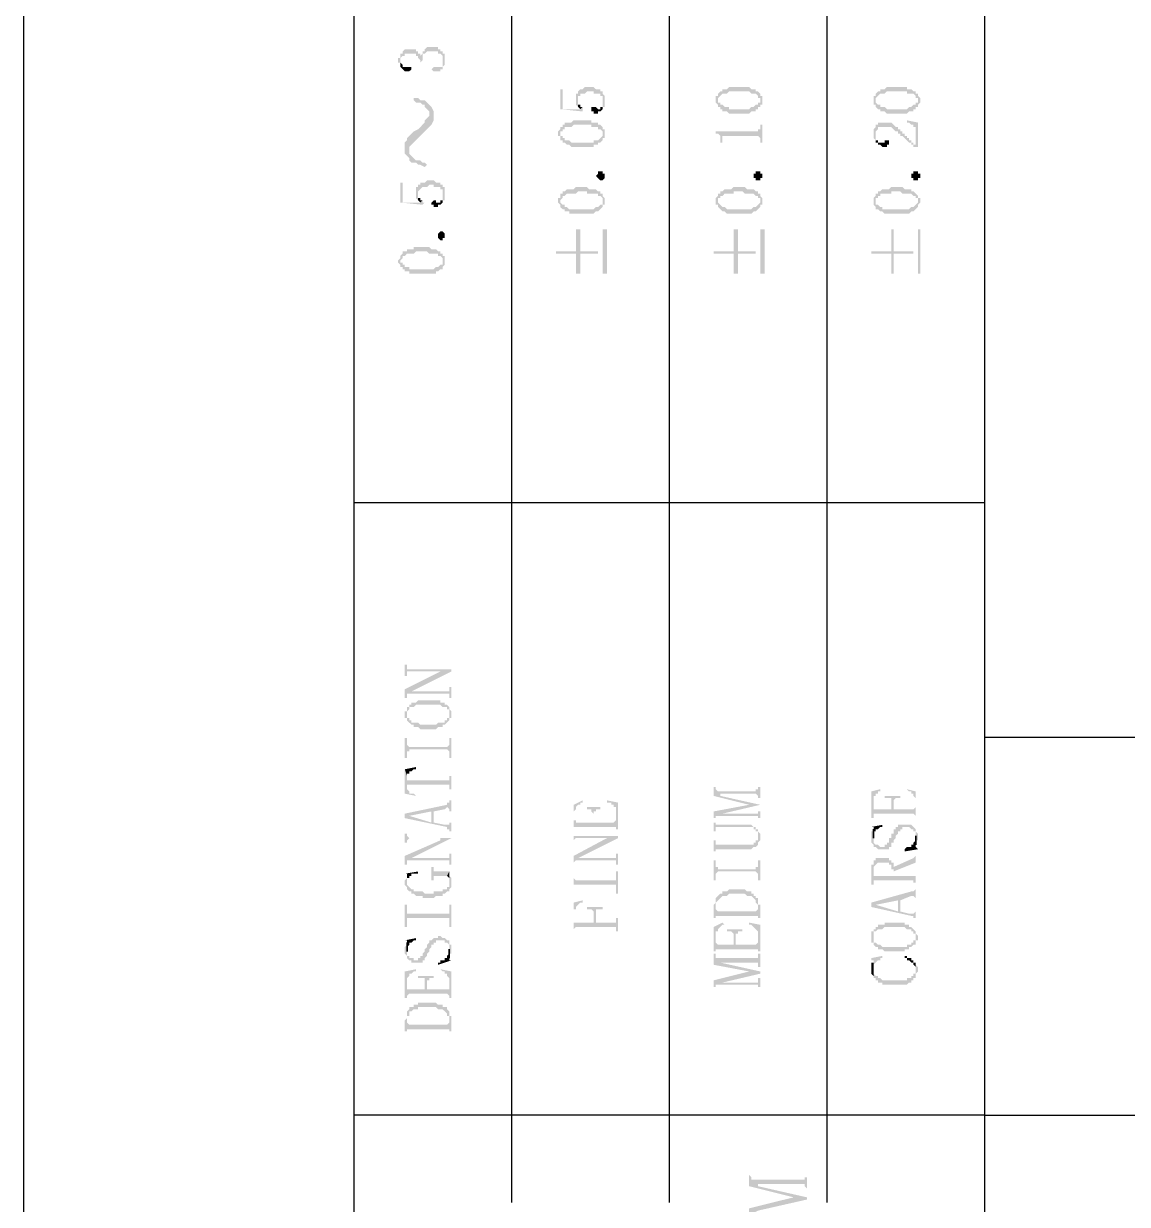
# Model space of a CAD drawing. Header units: inches. Extents: x 3613 to 8393, y -2205 to -794.
# Drawn here: x 4076.93 to 4099.35, y -1839.51 to -1815.53 of the extents above; entities that cross this region are included whole.
import ezdxf

# ---------------------------------------------------------------- set-up
doc = ezdxf.new("R2010")
doc.units = ezdxf.units.IN
doc.header["$MEASUREMENT"] = 0

msp = doc.modelspace()

# ---------------------------------------------------------------- hatches: boundary and pattern name
at = {"transparency": 33554559}
for points in [[(4084.536, -1816.276), (4084.536, -1816.321), (4084.581, -1816.321), (4084.581, -1816.366), (4084.581, -1816.276), (4084.581, -1816.23), (4084.626, -1816.185), (4084.671, -1816.185), (4084.671, -1816.14), (4084.897, -1816.14), (4084.897, -1816.185), (4084.942, -1816.185), (4084.942, -1816.23), (4084.942, -1816.23), (4084.987, -1816.276), (4084.987, -1816.321), (4084.987, -1816.321), (4085.032, -1816.276), (4085.032, -1816.23), (4085.032, -1816.185), (4085.032, -1816.14), (4085.077, -1816.14), (4085.123, -1816.095), (4085.348, -1816.095), (4085.348, -1816.14), (4085.393, -1816.14), (4085.438, -1816.185), (4085.438, -1816.276), (4085.438, -1816.095), (4085.393, -1816.095), (4085.393, -1816.05), (4085.348, -1816.05), (4085.348, -1816.005), (4085.123, -1816.005), (4085.077, -1816.05), (4085.077, -1816.095), (4085.032, -1816.095), (4085.032, -1816.14), (4085.032, -1816.14), (4084.987, -1816.185), (4084.987, -1816.14), (4084.942, -1816.14), (4084.942, -1816.095), (4084.897, -1816.095), (4084.897, -1816.05), (4084.671, -1816.05), (4084.626, -1816.095), (4084.626, -1816.14), (4084.581, -1816.14), (4084.581, -1816.185), (4084.581, -1816.23), (4084.536, -1816.23)], [(4085.213, -1816.456), (4085.213, -1816.456), (4085.258, -1816.501), (4085.393, -1816.501), (4085.393, -1816.456), (4085.438, -1816.456), (4085.438, -1816.411), (4085.484, -1816.366), (4085.484, -1816.321), (4085.484, -1816.276), (4085.484, -1816.185), (4085.484, -1816.14), (4085.438, -1816.14), (4085.438, -1816.321), (4085.438, -1816.366), (4085.438, -1816.411), (4085.258, -1816.411)], [(4084.581, -1816.366), (4084.581, -1816.411), (4084.581, -1816.411), (4084.626, -1816.456), (4084.626, -1816.456), (4084.671, -1816.501), (4084.761, -1816.501), (4084.807, -1816.456), (4084.807, -1816.411), (4084.626, -1816.411), (4084.626, -1816.366), (4084.626, -1816.366), (4084.581, -1816.321), (4084.581, -1816.276)], [(4087.83, -1816.862), (4087.83, -1817.268), (4088.282, -1817.314), (4088.282, -1817.268), (4088.282, -1817.223), (4088.237, -1817.268), (4087.876, -1817.268), (4087.876, -1816.862)], [(4088.146, -1817.043), (4088.146, -1817.133), (4088.146, -1817.178), (4088.146, -1817.178), (4088.191, -1817.223), (4088.191, -1817.088), (4088.191, -1816.998), (4088.237, -1816.998), (4088.237, -1816.953), (4088.327, -1816.953), (4088.372, -1816.907), (4088.507, -1816.907), (4088.507, -1816.953), (4088.643, -1816.953), (4088.643, -1816.998), (4088.688, -1816.998), (4088.688, -1817.043), (4088.688, -1817.088), (4088.688, -1817.223), (4088.733, -1817.223), (4088.733, -1817.178), (4088.733, -1817.088), (4088.733, -1817.043), (4088.733, -1816.998), (4088.688, -1816.953), (4088.688, -1816.907), (4088.643, -1816.907), (4088.643, -1816.862), (4088.553, -1816.862), (4088.507, -1816.817), (4088.327, -1816.817), (4088.282, -1816.862), (4088.237, -1816.862), (4088.191, -1816.907), (4088.191, -1816.953), (4088.146, -1816.953), (4088.146, -1816.998)], [(4090.99, -1817.088), (4090.99, -1817.133), (4090.99, -1817.133), (4091.035, -1817.178), (4091.035, -1817.223), (4091.035, -1817.088), (4091.035, -1817.043), (4091.035, -1817.043), (4091.08, -1816.998), (4091.08, -1816.998), (4091.125, -1816.953), (4091.215, -1816.953), (4091.26, -1816.907), (4091.667, -1816.907), (4091.712, -1816.953), (4091.802, -1816.953), (4091.847, -1816.998), (4091.847, -1817.043), (4091.892, -1817.043), (4091.892, -1817.088), (4091.892, -1816.953), (4091.892, -1816.953), (4091.847, -1816.907), (4091.802, -1816.907), (4091.802, -1816.862), (4091.712, -1816.862), (4091.667, -1816.817), (4091.26, -1816.817), (4091.215, -1816.862), (4091.125, -1816.862), (4091.125, -1816.907), (4091.08, -1816.907), (4091.035, -1816.953), (4091.035, -1816.998), (4090.99, -1816.998), (4090.99, -1817.043), (4090.99, -1817.043)], [(4091.035, -1817.223), (4091.08, -1817.223), (4091.08, -1817.268), (4091.125, -1817.268), (4091.125, -1817.314), (4091.215, -1817.314), (4091.26, -1817.359), (4091.667, -1817.359), (4091.712, -1817.314), (4091.802, -1817.314), (4091.802, -1817.268), (4091.847, -1817.268), (4091.847, -1817.223), (4091.892, -1817.223), (4091.892, -1817.178), (4091.937, -1817.178), (4091.937, -1817.133), (4091.937, -1817.088), (4091.937, -1817.043), (4091.937, -1816.998), (4091.892, -1816.998), (4091.892, -1816.953), (4091.892, -1817.088), (4091.892, -1817.133), (4091.847, -1817.133), (4091.847, -1817.178), (4091.802, -1817.178), (4091.757, -1817.223), (4091.712, -1817.223), (4091.667, -1817.268), (4091.26, -1817.268), (4091.26, -1817.223), (4091.17, -1817.223), (4091.125, -1817.178), (4091.08, -1817.178), (4091.08, -1817.133), (4091.035, -1817.133), (4091.035, -1817.088), (4091.035, -1817.088)], [(4094.194, -1817.088), (4094.194, -1817.133), (4094.194, -1817.178), (4094.239, -1817.178), (4094.239, -1817.223), (4094.239, -1817.088), (4094.239, -1817.043), (4094.239, -1817.043), (4094.284, -1816.998), (4094.284, -1816.998), (4094.329, -1816.953), (4094.42, -1816.953), (4094.465, -1816.907), (4094.871, -1816.907), (4094.871, -1816.953), (4095.006, -1816.953), (4095.052, -1816.998), (4095.052, -1817.043), (4095.097, -1817.043), (4095.097, -1817.088), (4095.097, -1816.953), (4095.052, -1816.953), (4095.052, -1816.907), (4095.006, -1816.907), (4094.961, -1816.862), (4094.871, -1816.862), (4094.871, -1816.817), (4094.465, -1816.817), (4094.42, -1816.862), (4094.329, -1816.862), (4094.329, -1816.907), (4094.284, -1816.907), (4094.239, -1816.953), (4094.239, -1816.998), (4094.194, -1816.998), (4094.194, -1817.043), (4094.194, -1817.043)], [(4094.239, -1817.223), (4094.239, -1817.223), (4094.284, -1817.268), (4094.329, -1817.268), (4094.329, -1817.314), (4094.42, -1817.314), (4094.465, -1817.359), (4094.871, -1817.359), (4094.916, -1817.314), (4095.006, -1817.314), (4095.006, -1817.268), (4095.052, -1817.268), (4095.052, -1817.223), (4095.097, -1817.223), (4095.097, -1817.178), (4095.097, -1817.178), (4095.142, -1817.133), (4095.142, -1817.088), (4095.142, -1817.043), (4095.142, -1817.043), (4095.097, -1816.998), (4095.097, -1816.953), (4095.097, -1817.088), (4095.097, -1817.133), (4095.052, -1817.133), (4095.052, -1817.178), (4095.006, -1817.178), (4094.961, -1817.223), (4094.916, -1817.223), (4094.871, -1817.268), (4094.465, -1817.268), (4094.42, -1817.223), (4094.329, -1817.223), (4094.329, -1817.178), (4094.284, -1817.178), (4094.239, -1817.133), (4094.239, -1817.088), (4094.239, -1817.088)], [(4084.852, -1817.088), (4084.852, -1817.088), (4084.897, -1817.133), (4084.987, -1817.133), (4085.032, -1817.178), (4085.077, -1817.178), (4085.077, -1817.223), (4085.123, -1817.268), (4085.168, -1817.314), (4085.168, -1817.63), (4085.168, -1817.63), (4085.213, -1817.584), (4085.258, -1817.494), (4085.258, -1817.314), (4085.213, -1817.223), (4085.168, -1817.178), (4085.168, -1817.178), (4085.123, -1817.133), (4085.077, -1817.088), (4084.987, -1817.088), (4084.942, -1817.043), (4084.852, -1817.043)], [(4088.191, -1817.223), (4088.191, -1817.223), (4088.237, -1817.268), (4088.237, -1817.268), (4088.282, -1817.223), (4088.237, -1817.223), (4088.237, -1817.178), (4088.191, -1817.178), (4088.191, -1817.133), (4088.191, -1817.088)], [(4088.462, -1817.268), (4088.462, -1817.314), (4088.507, -1817.314), (4088.507, -1817.359), (4088.598, -1817.359), (4088.598, -1817.314), (4088.643, -1817.314), (4088.688, -1817.268), (4088.688, -1817.088), (4088.688, -1817.178), (4088.688, -1817.223), (4088.643, -1817.223), (4088.643, -1817.268), (4088.598, -1817.268), (4088.553, -1817.223), (4088.462, -1817.223)], [(4084.671, -1818.081), (4084.671, -1818.171), (4084.716, -1818.216), (4084.761, -1818.261), (4084.761, -1818.036), (4084.807, -1817.991), (4084.852, -1817.945), (4084.897, -1817.9), (4084.942, -1817.855), (4084.987, -1817.81), (4085.032, -1817.765), (4085.077, -1817.72), (4085.077, -1817.72), (4085.123, -1817.675), (4085.168, -1817.63), (4085.168, -1817.359), (4085.168, -1817.404), (4085.123, -1817.449), (4085.077, -1817.494), (4085.077, -1817.539), (4085.032, -1817.584), (4084.987, -1817.63), (4084.942, -1817.675), (4084.852, -1817.72), (4084.852, -1817.72), (4084.807, -1817.765), (4084.761, -1817.81), (4084.716, -1817.855), (4084.716, -1817.9), (4084.671, -1817.945), (4084.671, -1817.991)], [(4087.785, -1817.765), (4087.785, -1817.81), (4087.83, -1817.81), (4087.83, -1817.855), (4087.83, -1817.9), (4087.83, -1817.765), (4087.83, -1817.72), (4087.876, -1817.72), (4087.876, -1817.675), (4087.921, -1817.675), (4087.921, -1817.63), (4088.056, -1817.63), (4088.101, -1817.584), (4088.462, -1817.584), (4088.462, -1817.63), (4088.598, -1817.63), (4088.598, -1817.675), (4088.643, -1817.675), (4088.688, -1817.72), (4088.688, -1817.765), (4088.688, -1817.63), (4088.688, -1817.63), (4088.643, -1817.584), (4088.598, -1817.584), (4088.598, -1817.539), (4088.462, -1817.539), (4088.462, -1817.494), (4088.101, -1817.494), (4088.056, -1817.539), (4087.921, -1817.539), (4087.921, -1817.584), (4087.876, -1817.584), (4087.876, -1817.63), (4087.83, -1817.63), (4087.83, -1817.675), (4087.83, -1817.675), (4087.785, -1817.72)], [(4087.83, -1817.9), (4087.876, -1817.9), (4087.876, -1817.945), (4087.921, -1817.945), (4087.966, -1817.991), (4088.011, -1817.991), (4088.056, -1818.036), (4088.507, -1818.036), (4088.507, -1817.991), (4088.598, -1817.991), (4088.598, -1817.945), (4088.643, -1817.945), (4088.688, -1817.9), (4088.688, -1817.855), (4088.733, -1817.855), (4088.733, -1817.81), (4088.733, -1817.765), (4088.733, -1817.72), (4088.733, -1817.675), (4088.688, -1817.675), (4088.688, -1817.63), (4088.688, -1817.765), (4088.688, -1817.81), (4088.688, -1817.81), (4088.643, -1817.855), (4088.643, -1817.855), (4088.598, -1817.9), (4088.507, -1817.9), (4088.507, -1817.945), (4088.056, -1817.945), (4088.011, -1817.9), (4087.921, -1817.9), (4087.921, -1817.855), (4087.876, -1817.855), (4087.876, -1817.81), (4087.83, -1817.81), (4087.83, -1817.765)], [(4090.99, -1817.72), (4090.99, -1817.765), (4091.035, -1817.765), (4091.08, -1817.81), (4091.08, -1817.855), (4091.08, -1817.945), (4091.125, -1817.945), (4091.125, -1817.855), (4091.125, -1817.81), (4091.847, -1817.81), (4091.892, -1817.855), (4091.892, -1817.945), (4091.937, -1817.945), (4091.937, -1817.584), (4091.892, -1817.584), (4091.892, -1817.63), (4091.892, -1817.675), (4091.847, -1817.675), (4091.847, -1817.72), (4091.802, -1817.72)], [(4094.194, -1817.765), (4094.194, -1817.81), (4094.194, -1817.855), (4094.194, -1817.855), (4094.239, -1817.9), (4094.239, -1817.765), (4094.239, -1817.72), (4094.239, -1817.72), (4094.284, -1817.675), (4094.284, -1817.63), (4094.555, -1817.63), (4094.6, -1817.675), (4094.6, -1817.675), (4094.645, -1817.72), (4094.691, -1817.72), (4094.691, -1817.765), (4094.736, -1817.765), (4094.736, -1817.81), (4094.781, -1817.81), (4094.826, -1817.855), (4094.826, -1817.855), (4094.871, -1817.9), (4094.871, -1817.9), (4094.916, -1817.945), (4094.961, -1817.945), (4094.961, -1817.991), (4095.006, -1817.991), (4095.006, -1818.036), (4095.052, -1818.036), (4095.052, -1817.991), (4095.006, -1817.991), (4095.006, -1817.945), (4094.961, -1817.945), (4094.961, -1817.9), (4094.916, -1817.9), (4094.916, -1817.855), (4094.871, -1817.855), (4094.871, -1817.81), (4094.826, -1817.81), (4094.826, -1817.765), (4094.781, -1817.765), (4094.781, -1817.72), (4094.736, -1817.72), (4094.736, -1817.675), (4094.691, -1817.675), (4094.691, -1817.63), (4094.645, -1817.63), (4094.6, -1817.584), (4094.6, -1817.584), (4094.555, -1817.539), (4094.284, -1817.539), (4094.284, -1817.584), (4094.239, -1817.584), (4094.239, -1817.63), (4094.239, -1817.63), (4094.194, -1817.675), (4094.194, -1817.72), (4094.194, -1817.72)], [(4094.871, -1817.494), (4094.871, -1817.539), (4094.916, -1817.539), (4094.961, -1817.584), (4095.006, -1817.584), (4095.006, -1817.63), (4095.052, -1817.63), (4095.052, -1818.036), (4095.097, -1818.036), (4095.097, -1817.539)], [(4094.239, -1817.9), (4094.239, -1817.945), (4094.284, -1817.945), (4094.284, -1817.991), (4094.329, -1817.991), (4094.375, -1818.036), (4094.465, -1818.036), (4094.465, -1817.991), (4094.51, -1817.991), (4094.51, -1817.945), (4094.51, -1817.9), (4094.42, -1817.9), (4094.42, -1817.945), (4094.284, -1817.945), (4094.284, -1817.9), (4094.239, -1817.9), (4094.239, -1817.855), (4094.239, -1817.81), (4094.239, -1817.81)], [(4084.761, -1818.261), (4084.761, -1818.307), (4084.807, -1818.352), (4084.897, -1818.352), (4084.942, -1818.397), (4084.987, -1818.397), (4085.077, -1818.442), (4085.123, -1818.397), (4085.077, -1818.352), (4085.032, -1818.352), (4084.987, -1818.307), (4084.897, -1818.307), (4084.852, -1818.261), (4084.852, -1818.261), (4084.807, -1818.216), (4084.761, -1818.171), (4084.761, -1818.126)], [(4088.733, -1818.622), (4088.733, -1818.668), (4088.733, -1818.668), (4088.688, -1818.713), (4088.643, -1818.713), (4088.598, -1818.668), (4088.598, -1818.668), (4088.553, -1818.622), (4088.553, -1818.622), (4088.598, -1818.577), (4088.598, -1818.532), (4088.688, -1818.532), (4088.688, -1818.577), (4088.733, -1818.577), (4088.733, -1818.622)], [(4091.937, -1818.622), (4091.937, -1818.668), (4091.892, -1818.668), (4091.892, -1818.713), (4091.802, -1818.713), (4091.802, -1818.668), (4091.757, -1818.668), (4091.757, -1818.622), (4091.757, -1818.577), (4091.802, -1818.577), (4091.802, -1818.532), (4091.892, -1818.532), (4091.892, -1818.577), (4091.937, -1818.577), (4091.937, -1818.622)], [(4095.142, -1818.622), (4095.142, -1818.668), (4095.097, -1818.668), (4095.097, -1818.713), (4095.006, -1818.713), (4095.006, -1818.668), (4094.961, -1818.668), (4094.961, -1818.622), (4094.961, -1818.577), (4095.006, -1818.577), (4095.006, -1818.532), (4095.097, -1818.532), (4095.097, -1818.577), (4095.142, -1818.577), (4095.142, -1818.622)], [(4084.581, -1818.758), (4084.581, -1819.164), (4085.032, -1819.209), (4085.077, -1819.164), (4085.032, -1819.164), (4085.032, -1819.119), (4084.987, -1819.164), (4084.626, -1819.164), (4084.626, -1818.758)], [(4084.897, -1818.938), (4084.897, -1819.029), (4084.897, -1819.074), (4084.897, -1819.074), (4084.942, -1819.119), (4084.942, -1818.983), (4084.942, -1818.938), (4084.942, -1818.938), (4084.987, -1818.893), (4084.987, -1818.893), (4085.032, -1818.848), (4085.123, -1818.848), (4085.168, -1818.803), (4085.258, -1818.803), (4085.258, -1818.848), (4085.393, -1818.848), (4085.393, -1818.893), (4085.438, -1818.893), (4085.438, -1818.938), (4085.438, -1818.983), (4085.438, -1819.119), (4085.484, -1819.119), (4085.484, -1819.074), (4085.484, -1818.983), (4085.484, -1818.938), (4085.484, -1818.848), (4085.438, -1818.848), (4085.438, -1818.803), (4085.393, -1818.803), (4085.393, -1818.758), (4085.303, -1818.758), (4085.258, -1818.713), (4085.123, -1818.713), (4085.077, -1818.758), (4084.987, -1818.758), (4084.987, -1818.803), (4084.942, -1818.803), (4084.942, -1818.848), (4084.897, -1818.848), (4084.897, -1818.893)], [(4087.785, -1819.119), (4087.785, -1819.164), (4087.785, -1819.164), (4087.83, -1819.209), (4087.83, -1819.254), (4087.83, -1819.119), (4087.83, -1819.119), (4087.876, -1819.074), (4087.876, -1819.029), (4087.921, -1819.029), (4087.966, -1818.983), (4088.146, -1818.983), (4088.191, -1818.938), (4088.372, -1818.938), (4088.372, -1818.983), (4088.598, -1818.983), (4088.598, -1819.029), (4088.643, -1819.029), (4088.688, -1819.074), (4088.688, -1819.119), (4088.688, -1818.983), (4088.643, -1818.983), (4088.643, -1818.938), (4088.598, -1818.938), (4088.553, -1818.893), (4088.417, -1818.893), (4088.372, -1818.848), (4088.146, -1818.848), (4088.101, -1818.893), (4087.966, -1818.893), (4087.921, -1818.938), (4087.876, -1818.938), (4087.876, -1818.983), (4087.83, -1818.983), (4087.83, -1819.029), (4087.83, -1819.074), (4087.785, -1819.074)], [(4090.99, -1819.119), (4090.99, -1819.164), (4090.99, -1819.209), (4091.035, -1819.209), (4091.035, -1819.254), (4091.035, -1819.119), (4091.035, -1819.074), (4091.08, -1819.074), (4091.08, -1819.029), (4091.125, -1819.029), (4091.17, -1818.983), (4091.351, -1818.983), (4091.351, -1818.938), (4091.531, -1818.938), (4091.576, -1818.983), (4091.757, -1818.983), (4091.802, -1819.029), (4091.847, -1819.029), (4091.847, -1819.074), (4091.892, -1819.074), (4091.892, -1819.119), (4091.892, -1818.983), (4091.847, -1818.983), (4091.847, -1818.938), (4091.802, -1818.938), (4091.757, -1818.893), (4091.622, -1818.893), (4091.576, -1818.848), (4091.351, -1818.848), (4091.306, -1818.893), (4091.17, -1818.893), (4091.125, -1818.938), (4091.08, -1818.938), (4091.08, -1818.983), (4091.035, -1818.983), (4091.035, -1819.029), (4091.035, -1819.029), (4090.99, -1819.074)], [(4094.194, -1819.119), (4094.194, -1819.164), (4094.194, -1819.209), (4094.194, -1819.209), (4094.239, -1819.254), (4094.239, -1819.119), (4094.239, -1819.074), (4094.284, -1819.074), (4094.284, -1819.029), (4094.329, -1819.029), (4094.329, -1818.983), (4094.555, -1818.983), (4094.555, -1818.938), (4094.736, -1818.938), (4094.781, -1818.983), (4094.961, -1818.983), (4095.006, -1819.029), (4095.052, -1819.029), (4095.052, -1819.074), (4095.097, -1819.074), (4095.097, -1819.119), (4095.097, -1819.029), (4095.052, -1818.983), (4095.052, -1818.983), (4095.006, -1818.938), (4094.961, -1818.938), (4094.961, -1818.893), (4094.826, -1818.893), (4094.781, -1818.848), (4094.555, -1818.848), (4094.51, -1818.893), (4094.375, -1818.893), (4094.329, -1818.938), (4094.284, -1818.938), (4094.284, -1818.983), (4094.239, -1818.983), (4094.239, -1819.029), (4094.239, -1819.029), (4094.194, -1819.074)], [(4084.942, -1819.119), (4084.942, -1819.119), (4084.987, -1819.164), (4084.987, -1819.164), (4085.032, -1819.119), (4084.987, -1819.119), (4084.987, -1819.074), (4084.942, -1819.074), (4084.942, -1819.029), (4084.942, -1818.983)], [(4085.213, -1819.164), (4085.213, -1819.209), (4085.258, -1819.209), (4085.258, -1819.254), (4085.348, -1819.254), (4085.348, -1819.209), (4085.393, -1819.209), (4085.438, -1819.164), (4085.438, -1818.983), (4085.438, -1819.074), (4085.438, -1819.119), (4085.393, -1819.119), (4085.393, -1819.164), (4085.303, -1819.164), (4085.303, -1819.119), (4085.258, -1819.119)], [(4087.83, -1819.254), (4087.876, -1819.299), (4087.921, -1819.299), (4087.921, -1819.345), (4088.011, -1819.345), (4088.011, -1819.39), (4088.507, -1819.39), (4088.553, -1819.345), (4088.598, -1819.345), (4088.643, -1819.299), (4088.643, -1819.299), (4088.688, -1819.254), (4088.688, -1819.209), (4088.733, -1819.209), (4088.733, -1819.164), (4088.733, -1819.119), (4088.733, -1819.074), (4088.733, -1819.074), (4088.688, -1819.029), (4088.688, -1819.164), (4088.688, -1819.209), (4088.643, -1819.209), (4088.598, -1819.254), (4088.553, -1819.254), (4088.507, -1819.299), (4088.011, -1819.299), (4087.966, -1819.254), (4087.921, -1819.254), (4087.921, -1819.209), (4087.876, -1819.209), (4087.83, -1819.164), (4087.83, -1819.119)], [(4091.035, -1819.254), (4091.08, -1819.299), (4091.08, -1819.299), (4091.125, -1819.345), (4091.17, -1819.345), (4091.215, -1819.39), (4091.712, -1819.39), (4091.757, -1819.345), (4091.802, -1819.345), (4091.847, -1819.299), (4091.847, -1819.299), (4091.892, -1819.254), (4091.892, -1819.209), (4091.937, -1819.209), (4091.937, -1819.164), (4091.937, -1819.119), (4091.937, -1819.074), (4091.937, -1819.074), (4091.892, -1819.029), (4091.892, -1819.164), (4091.892, -1819.164), (4091.847, -1819.209), (4091.847, -1819.209), (4091.802, -1819.254), (4091.757, -1819.254), (4091.712, -1819.299), (4091.215, -1819.299), (4091.17, -1819.254), (4091.125, -1819.254), (4091.08, -1819.209), (4091.08, -1819.209), (4091.035, -1819.164), (4091.035, -1819.119)], [(4094.239, -1819.254), (4094.239, -1819.299), (4094.284, -1819.299), (4094.329, -1819.345), (4094.375, -1819.345), (4094.42, -1819.39), (4094.916, -1819.39), (4094.961, -1819.345), (4095.006, -1819.345), (4095.052, -1819.299), (4095.052, -1819.299), (4095.097, -1819.254), (4095.097, -1819.209), (4095.097, -1819.209), (4095.142, -1819.164), (4095.142, -1819.119), (4095.142, -1819.074), (4095.097, -1819.074), (4095.097, -1819.029), (4095.097, -1819.164), (4095.097, -1819.164), (4095.052, -1819.209), (4095.052, -1819.209), (4095.006, -1819.254), (4094.961, -1819.254), (4094.916, -1819.299), (4094.375, -1819.299), (4094.375, -1819.254), (4094.329, -1819.254), (4094.284, -1819.209), (4094.239, -1819.209), (4094.239, -1819.164), (4094.239, -1819.119)], [(4085.484, -1819.841), (4085.484, -1819.886), (4085.438, -1819.886), (4085.438, -1819.931), (4085.393, -1819.931), (4085.348, -1819.886), (4085.348, -1819.841), (4085.348, -1819.796), (4085.348, -1819.796), (4085.393, -1819.751), (4085.438, -1819.751), (4085.484, -1819.796), (4085.484, -1819.841)], [(4087.74, -1820.157), (4087.74, -1820.202), (4088.146, -1820.202), (4088.146, -1820.608), (4088.237, -1820.608), (4088.237, -1820.202), (4088.598, -1820.202), (4088.598, -1820.157), (4088.237, -1820.157), (4088.237, -1819.706), (4088.146, -1819.706), (4088.146, -1820.157)], [(4088.778, -1820.608), (4088.778, -1819.706), (4088.688, -1819.706), (4088.688, -1820.608)], [(4090.945, -1820.157), (4090.945, -1820.202), (4091.351, -1820.202), (4091.351, -1820.608), (4091.441, -1820.608), (4091.441, -1820.202), (4091.802, -1820.202), (4091.802, -1820.157), (4091.441, -1820.157), (4091.441, -1819.706), (4091.351, -1819.706), (4091.351, -1820.157)], [(4091.983, -1820.608), (4091.983, -1819.706), (4091.892, -1819.706), (4091.892, -1820.608)], [(4094.149, -1820.157), (4094.149, -1820.202), (4094.555, -1820.202), (4094.555, -1820.608), (4094.6, -1820.608), (4094.6, -1820.202), (4095.006, -1820.202), (4095.006, -1820.157), (4094.6, -1820.157), (4094.6, -1819.706), (4094.555, -1819.706), (4094.555, -1820.157)], [(4095.142, -1820.608), (4095.142, -1819.706), (4095.097, -1819.706), (4095.097, -1820.608)], [(4084.536, -1820.337), (4084.536, -1820.383), (4084.581, -1820.428), (4084.581, -1820.473), (4084.581, -1820.337), (4084.581, -1820.337), (4084.626, -1820.292), (4084.626, -1820.247), (4084.671, -1820.247), (4084.716, -1820.202), (4084.852, -1820.202), (4084.897, -1820.157), (4085.123, -1820.157), (4085.168, -1820.202), (4085.348, -1820.202), (4085.348, -1820.247), (4085.393, -1820.247), (4085.438, -1820.292), (4085.438, -1820.337), (4085.438, -1820.202), (4085.393, -1820.202), (4085.393, -1820.157), (4085.348, -1820.157), (4085.303, -1820.112), (4085.213, -1820.112), (4085.168, -1820.067), (4084.852, -1820.067), (4084.852, -1820.112), (4084.716, -1820.112), (4084.716, -1820.157), (4084.626, -1820.157), (4084.626, -1820.202), (4084.626, -1820.202), (4084.581, -1820.247), (4084.581, -1820.292), (4084.581, -1820.292)], [(4084.581, -1820.473), (4084.626, -1820.473), (4084.626, -1820.518), (4084.671, -1820.518), (4084.671, -1820.563), (4084.761, -1820.563), (4084.761, -1820.608), (4085.303, -1820.608), (4085.303, -1820.563), (4085.348, -1820.563), (4085.393, -1820.518), (4085.438, -1820.518), (4085.438, -1820.473), (4085.438, -1820.473), (4085.484, -1820.428), (4085.484, -1820.383), (4085.484, -1820.337), (4085.484, -1820.292), (4085.484, -1820.247), (4085.438, -1820.247), (4085.438, -1820.383), (4085.438, -1820.428), (4085.393, -1820.428), (4085.348, -1820.473), (4085.303, -1820.473), (4085.258, -1820.518), (4084.761, -1820.518), (4084.761, -1820.473), (4084.671, -1820.473), (4084.671, -1820.428), (4084.626, -1820.428), (4084.626, -1820.383), (4084.581, -1820.383), (4084.581, -1820.337)], [(4084.671, -1828.552), (4084.671, -1828.777), (4084.716, -1828.777), (4084.716, -1828.687), (4085.619, -1828.687), (4085.619, -1828.642), (4084.716, -1828.642), (4084.716, -1828.552)], [(4084.671, -1829.048), (4084.671, -1829.228), (4084.716, -1829.228), (4084.716, -1829.138), (4084.761, -1829.138), (4084.807, -1829.093), (4085.619, -1828.687), (4085.393, -1828.687)], [(4084.761, -1829.138), (4085.574, -1829.138), (4085.574, -1829.228), (4085.619, -1829.228), (4085.619, -1829.003), (4085.574, -1829.003), (4085.574, -1829.048), (4085.574, -1829.093), (4084.807, -1829.093)], [(4084.716, -1829.454), (4084.716, -1829.544), (4084.716, -1829.499), (4084.716, -1829.499), (4084.761, -1829.454), (4084.761, -1829.409), (4084.852, -1829.409), (4084.897, -1829.364), (4085.393, -1829.364), (4085.438, -1829.409), (4085.529, -1829.409), (4085.529, -1829.454), (4085.574, -1829.454), (4085.574, -1829.499), (4085.574, -1829.544), (4085.574, -1829.409), (4085.574, -1829.409), (4085.529, -1829.364), (4085.484, -1829.364), (4085.484, -1829.319), (4085.393, -1829.319), (4085.393, -1829.274), (4084.942, -1829.274), (4084.897, -1829.319), (4084.807, -1829.319), (4084.807, -1829.364), (4084.761, -1829.364), (4084.761, -1829.409), (4084.716, -1829.409)], [(4084.671, -1829.544), (4084.671, -1829.59), (4084.671, -1829.635), (4084.716, -1829.635), (4084.716, -1829.68), (4084.716, -1829.68), (4084.761, -1829.725), (4084.761, -1829.725), (4084.807, -1829.77), (4084.852, -1829.77), (4084.852, -1829.815), (4084.942, -1829.815), (4084.987, -1829.86), (4085.303, -1829.86), (4085.348, -1829.815), (4085.438, -1829.815), (4085.438, -1829.77), (4085.484, -1829.77), (4085.529, -1829.725), (4085.529, -1829.725), (4085.574, -1829.68), (4085.574, -1829.635), (4085.619, -1829.635), (4085.619, -1829.59), (4085.619, -1829.544), (4085.619, -1829.499), (4085.619, -1829.499), (4085.574, -1829.454), (4085.574, -1829.544), (4085.574, -1829.59), (4085.574, -1829.635), (4085.529, -1829.635), (4085.529, -1829.68), (4085.484, -1829.68), (4085.484, -1829.725), (4085.348, -1829.725), (4085.303, -1829.77), (4084.987, -1829.77), (4084.942, -1829.725), (4084.807, -1829.725), (4084.807, -1829.68), (4084.761, -1829.68), (4084.761, -1829.635), (4084.716, -1829.635), (4084.716, -1829.59), (4084.716, -1829.454), (4084.716, -1829.499), (4084.671, -1829.499)], [(4084.671, -1830.041), (4084.671, -1830.447), (4084.716, -1830.447), (4084.716, -1830.312), (4084.761, -1830.312), (4084.761, -1830.267), (4085.529, -1830.267), (4085.574, -1830.312), (4085.574, -1830.447), (4085.619, -1830.447), (4085.619, -1830.041), (4085.574, -1830.041), (4085.574, -1830.176), (4085.574, -1830.176), (4085.529, -1830.221), (4084.761, -1830.221), (4084.716, -1830.176), (4084.716, -1830.041)], [(4084.671, -1830.673), (4084.716, -1830.808), (4084.716, -1830.763), (4084.761, -1830.763), (4084.761, -1830.718), (4084.807, -1830.718), (4084.852, -1830.673), (4084.897, -1830.673), (4084.897, -1830.628)], [(4084.671, -1830.673), (4084.671, -1831.169), (4084.897, -1831.214), (4084.897, -1831.214), (4084.852, -1831.169), (4084.761, -1831.169), (4084.761, -1831.124), (4084.761, -1831.124), (4084.716, -1831.079), (4084.716, -1830.808)], [(4084.716, -1830.808), (4084.716, -1831.034), (4084.716, -1830.989), (4085.574, -1830.989), (4085.574, -1831.079), (4085.619, -1831.079), (4085.619, -1830.808), (4085.574, -1830.808), (4085.574, -1830.853), (4085.574, -1830.898), (4084.716, -1830.898), (4084.716, -1830.853)], [(4090.945, -1831.034), (4090.945, -1831.214), (4091.667, -1831.395), (4091.892, -1831.395), (4091.08, -1831.214), (4091.08, -1831.169), (4091.035, -1831.124), (4091.035, -1831.124), (4090.99, -1831.079), (4090.99, -1831.034), (4090.99, -1831.034)], [(4091.035, -1831.124), (4091.08, -1831.169), (4091.802, -1831.169), (4091.847, -1831.214), (4091.847, -1831.259), (4091.892, -1831.259), (4091.892, -1831.034), (4091.847, -1831.034), (4091.847, -1831.079), (4091.802, -1831.079), (4091.802, -1831.124)], [(4094.149, -1831.124), (4094.149, -1831.666), (4094.194, -1831.666), (4094.194, -1831.305), (4094.194, -1831.259), (4094.194, -1831.214), (4094.239, -1831.214), (4094.239, -1831.169), (4094.284, -1831.169), (4094.284, -1831.124), (4094.329, -1831.124), (4094.329, -1831.079)], [(4094.871, -1831.079), (4094.871, -1831.079), (4094.916, -1831.124), (4094.961, -1831.124), (4094.961, -1831.169), (4095.006, -1831.169), (4095.006, -1831.214), (4095.006, -1831.214), (4095.052, -1831.259), (4095.052, -1831.305), (4095.052, -1831.666), (4095.052, -1831.124)], [(4084.671, -1831.575), (4084.671, -1831.666), (4084.761, -1831.62), (4085.213, -1831.53), (4085.213, -1831.756), (4085.258, -1831.53), (4085.484, -1831.485), (4085.484, -1831.485), (4085.529, -1831.44), (4085.574, -1831.485), (4085.574, -1831.53), (4085.619, -1831.53), (4085.619, -1831.305), (4085.574, -1831.305), (4085.574, -1831.35), (4085.529, -1831.35), (4085.529, -1831.395)], [(4088.101, -1831.395), (4088.101, -1831.891), (4088.101, -1831.53), (4088.101, -1831.53), (4088.146, -1831.485), (4088.146, -1831.44), (4088.146, -1831.44), (4088.191, -1831.395), (4088.237, -1831.395), (4088.237, -1831.35), (4088.282, -1831.35), (4088.282, -1831.305)], [(4088.778, -1831.35), (4088.868, -1831.35), (4088.868, -1831.395), (4088.914, -1831.395), (4088.914, -1831.44), (4088.959, -1831.44), (4088.959, -1831.485), (4088.959, -1831.891), (4089.004, -1831.891), (4089.004, -1831.35), (4088.778, -1831.305)], [(4094.194, -1831.62), (4094.194, -1831.575), (4095.006, -1831.575), (4095.052, -1831.62), (4095.052, -1831.44), (4095.052, -1831.44), (4095.006, -1831.485), (4094.6, -1831.485), (4094.6, -1831.35), (4094.555, -1831.485), (4094.194, -1831.485), (4094.194, -1831.305)], [(4094.42, -1831.214), (4094.42, -1831.259), (4094.555, -1831.259), (4094.555, -1831.305), (4094.555, -1831.485), (4094.6, -1831.35), (4094.6, -1831.305), (4094.6, -1831.305), (4094.645, -1831.259), (4094.736, -1831.259), (4094.736, -1831.214)], [(4084.671, -1831.666), (4085.529, -1831.846), (4085.529, -1831.891), (4085.574, -1831.891), (4085.574, -1831.936), (4085.619, -1831.936), (4085.619, -1831.756), (4085.574, -1831.756), (4085.574, -1831.801), (4085.484, -1831.801), (4085.258, -1831.756), (4085.258, -1831.53), (4085.213, -1831.756), (4084.761, -1831.62), (4084.761, -1831.62)], [(4088.101, -1831.891), (4088.101, -1831.846), (4088.959, -1831.846), (4088.959, -1831.711), (4088.959, -1831.711), (4088.914, -1831.756), (4088.507, -1831.756), (4088.507, -1831.575), (4088.507, -1831.756), (4088.146, -1831.756), (4088.146, -1831.711), (4088.101, -1831.711), (4088.101, -1831.53)], [(4088.372, -1831.44), (4088.372, -1831.485), (4088.462, -1831.485), (4088.462, -1831.53), (4088.462, -1831.53), (4088.507, -1831.575), (4088.507, -1831.756), (4088.507, -1831.575), (4088.507, -1831.53), (4088.553, -1831.53), (4088.553, -1831.485), (4088.643, -1831.485), (4088.643, -1831.44)], [(4090.945, -1831.53), (4090.945, -1831.666), (4090.99, -1831.666), (4090.99, -1831.62), (4091.035, -1831.62), (4091.125, -1831.575), (4091.892, -1831.395), (4091.667, -1831.395)], [(4091.035, -1831.62), (4091.847, -1831.62), (4091.847, -1831.666), (4091.892, -1831.666), (4091.892, -1831.53), (4091.847, -1831.53), (4091.847, -1831.575), (4091.125, -1831.575)], [(4090.945, -1831.756), (4090.945, -1831.936), (4090.99, -1831.936), (4090.99, -1831.891), (4090.99, -1831.846), (4091.757, -1831.846), (4091.757, -1831.891), (4091.802, -1831.891), (4091.802, -1831.936), (4091.847, -1831.936), (4091.847, -1832.027), (4091.847, -1831.891), (4091.802, -1831.891), (4091.802, -1831.846), (4091.757, -1831.846), (4091.712, -1831.801), (4090.99, -1831.801), (4090.99, -1831.756), (4090.99, -1831.756)], [(4094.149, -1832.072), (4094.149, -1832.162), (4094.149, -1832.162), (4094.194, -1832.207), (4094.194, -1832.252), (4094.239, -1832.252), (4094.284, -1832.297), (4094.51, -1832.297), (4094.51, -1832.252), (4094.555, -1832.252), (4094.555, -1832.207), (4094.555, -1832.162), (4094.6, -1832.162), (4094.6, -1832.117), (4094.6, -1832.117), (4094.645, -1832.072), (4094.645, -1832.027), (4094.645, -1832.027), (4094.691, -1831.982), (4094.691, -1831.936), (4094.736, -1831.936), (4094.736, -1831.891), (4094.781, -1831.891), (4094.781, -1831.846), (4094.916, -1831.846), (4094.961, -1831.891), (4095.006, -1831.891), (4095.006, -1831.936), (4095.052, -1831.936), (4095.052, -1832.027), (4095.052, -1832.162), (4095.052, -1832.117), (4095.097, -1832.117), (4095.097, -1832.027), (4095.097, -1831.982), (4095.052, -1831.936), (4095.052, -1831.891), (4095.052, -1831.891), (4095.006, -1831.846), (4095.006, -1831.846), (4094.961, -1831.801), (4094.691, -1831.801), (4094.691, -1831.846), (4094.645, -1831.846), (4094.645, -1831.891), (4094.6, -1831.891), (4094.6, -1831.982), (4094.555, -1831.982), (4094.555, -1832.072), (4094.51, -1832.072), (4094.51, -1832.162), (4094.465, -1832.162), (4094.465, -1832.207), (4094.42, -1832.207), (4094.42, -1832.252), (4094.329, -1832.252), (4094.284, -1832.207), (4094.239, -1832.207), (4094.194, -1832.162), (4094.194, -1832.117), (4094.194, -1831.936), (4094.149, -1831.936), (4094.149, -1831.982), (4094.149, -1832.027)], [(4094.149, -1831.846), (4094.194, -1831.846), (4094.194, -1832.027), (4094.194, -1831.936), (4094.239, -1831.936), (4094.239, -1831.891), (4094.284, -1831.891), (4094.329, -1831.846), (4094.375, -1831.846), (4094.375, -1831.801)], [(4084.671, -1831.982), (4084.671, -1832.162), (4084.716, -1832.162), (4084.716, -1832.117), (4084.716, -1832.117), (4084.761, -1832.072), (4085.393, -1832.072), (4085.393, -1832.117), (4085.619, -1832.072), (4084.761, -1832.072), (4084.716, -1832.027), (4084.716, -1831.982)], [(4084.671, -1832.433), (4084.671, -1832.613), (4084.716, -1832.613), (4084.716, -1832.568), (4084.716, -1832.523), (4084.761, -1832.523), (4084.807, -1832.478), (4085.619, -1832.072), (4085.393, -1832.117)], [(4088.101, -1831.936), (4088.101, -1832.162), (4088.101, -1832.117), (4088.101, -1832.117), (4088.146, -1832.072), (4089.004, -1832.072), (4089.004, -1832.027), (4088.101, -1832.027)], [(4088.101, -1832.433), (4088.101, -1832.613), (4088.101, -1832.568), (4088.101, -1832.568), (4088.146, -1832.523), (4088.146, -1832.523), (4088.191, -1832.478), (4089.004, -1832.072), (4088.778, -1832.072)], [(4090.945, -1832.117), (4090.945, -1832.343), (4090.99, -1832.343), (4090.99, -1832.297), (4091.712, -1832.297), (4091.757, -1832.252), (4091.802, -1832.252), (4091.847, -1832.207), (4091.847, -1832.162), (4091.847, -1832.162), (4091.892, -1832.117), (4091.892, -1832.027), (4091.892, -1831.982), (4091.892, -1831.982), (4091.847, -1831.936), (4091.847, -1832.072), (4091.847, -1832.117), (4091.802, -1832.117), (4091.802, -1832.162), (4091.757, -1832.162), (4091.757, -1832.207), (4090.99, -1832.207), (4090.99, -1832.162), (4090.99, -1832.117)], [(4094.826, -1832.297), (4094.826, -1832.343), (4095.097, -1832.297), (4095.052, -1832.252), (4095.052, -1832.072), (4095.052, -1832.117), (4095.006, -1832.162), (4095.006, -1832.207), (4094.961, -1832.207), (4094.961, -1832.252), (4094.871, -1832.252)], [(4084.761, -1832.523), (4085.574, -1832.523), (4085.574, -1832.568), (4085.574, -1832.613), (4085.619, -1832.613), (4085.619, -1832.388), (4085.574, -1832.388), (4085.574, -1832.478), (4084.807, -1832.478)], [(4088.146, -1832.523), (4088.959, -1832.523), (4088.959, -1832.613), (4089.004, -1832.613), (4089.004, -1832.388), (4088.959, -1832.388), (4088.959, -1832.433), (4088.959, -1832.478), (4088.191, -1832.478)], [(4090.945, -1832.523), (4090.945, -1832.929), (4090.99, -1832.929), (4090.99, -1832.794), (4090.99, -1832.794), (4091.035, -1832.749), (4091.802, -1832.749), (4091.847, -1832.794), (4091.847, -1832.929), (4091.892, -1832.929), (4091.892, -1832.523), (4091.847, -1832.523), (4091.847, -1832.659), (4091.802, -1832.659), (4091.802, -1832.704), (4091.035, -1832.704), (4091.035, -1832.659), (4090.99, -1832.659), (4090.99, -1832.523)], [(4094.149, -1832.704), (4094.149, -1833.02), (4094.194, -1833.02), (4094.194, -1832.704), (4094.194, -1832.659), (4094.194, -1832.659), (4094.239, -1832.613), (4094.239, -1832.613), (4094.284, -1832.568), (4094.51, -1832.568), (4094.51, -1832.613), (4094.555, -1832.613), (4094.555, -1832.659), (4094.555, -1832.704), (4094.6, -1832.704), (4094.6, -1832.839), (4094.6, -1832.568), (4094.555, -1832.568), (4094.555, -1832.523), (4094.51, -1832.523), (4094.51, -1832.478), (4094.239, -1832.478), (4094.239, -1832.523), (4094.194, -1832.523), (4094.194, -1832.568), (4094.194, -1832.613), (4094.149, -1832.613)], [(4094.194, -1832.974), (4094.194, -1832.929), (4095.006, -1832.929), (4095.006, -1832.974), (4095.052, -1832.974), (4095.052, -1833.02), (4095.052, -1832.794), (4095.052, -1832.839), (4094.6, -1832.839), (4094.6, -1832.659), (4094.6, -1832.568), (4094.6, -1832.839), (4094.194, -1832.839), (4094.194, -1832.749)], [(4094.6, -1832.659), (4094.6, -1832.749), (4095.052, -1832.568), (4095.052, -1832.388), (4095.052, -1832.433), (4095.052, -1832.433), (4095.006, -1832.478), (4095.006, -1832.478)], [(4084.671, -1832.794), (4084.716, -1832.794), (4084.716, -1832.974), (4084.716, -1832.929), (4084.716, -1832.884), (4084.761, -1832.884), (4084.761, -1832.839), (4084.807, -1832.839), (4084.807, -1832.794), (4084.942, -1832.794), (4084.942, -1832.749)], [(4085.213, -1832.659), (4085.213, -1832.929), (4085.258, -1832.929), (4085.258, -1832.884), (4085.258, -1832.839), (4085.529, -1832.839), (4085.574, -1832.749), (4085.258, -1832.749), (4085.258, -1832.704), (4085.258, -1832.659)], [(4085.529, -1832.839), (4085.574, -1832.884), (4085.574, -1832.929), (4085.574, -1832.974), (4085.574, -1832.839), (4085.574, -1832.749)], [(4088.101, -1832.749), (4088.101, -1833.2), (4088.101, -1833.02), (4088.959, -1833.02), (4088.959, -1833.2), (4089.004, -1833.2), (4089.004, -1832.749), (4088.959, -1832.749), (4088.959, -1832.884), (4088.959, -1832.929), (4088.146, -1832.929), (4088.101, -1832.884)], [(4084.671, -1832.974), (4084.671, -1833.02), (4084.671, -1833.02), (4084.716, -1833.065), (4084.716, -1833.11), (4084.716, -1833.11), (4084.761, -1833.155), (4084.807, -1833.155), (4084.807, -1833.2), (4084.852, -1833.2), (4084.897, -1833.245), (4085.032, -1833.245), (4085.032, -1833.29), (4085.258, -1833.29), (4085.303, -1833.245), (4085.438, -1833.245), (4085.438, -1833.2), (4085.484, -1833.2), (4085.529, -1833.155), (4085.574, -1833.155), (4085.574, -1833.11), (4085.574, -1833.11), (4085.619, -1833.065), (4085.619, -1833.02), (4085.619, -1832.929), (4085.619, -1832.884), (4085.619, -1832.884), (4085.574, -1832.839), (4085.574, -1832.974), (4085.574, -1833.02), (4085.574, -1833.065), (4085.529, -1833.065), (4085.529, -1833.11), (4085.438, -1833.11), (4085.438, -1833.155), (4085.258, -1833.155), (4085.258, -1833.2), (4085.077, -1833.2), (4085.032, -1833.155), (4084.852, -1833.155), (4084.852, -1833.11), (4084.807, -1833.11), (4084.761, -1833.065), (4084.761, -1833.065), (4084.716, -1833.02), (4084.716, -1832.974), (4084.716, -1832.839), (4084.716, -1832.884), (4084.671, -1832.929), (4084.671, -1832.929)], [(4090.945, -1833.471), (4090.945, -1833.697), (4090.99, -1833.697), (4090.99, -1833.471), (4090.99, -1833.426), (4090.99, -1833.381), (4091.035, -1833.336), (4091.035, -1833.336), (4091.08, -1833.29), (4091.08, -1833.29), (4091.125, -1833.245), (4091.215, -1833.245), (4091.26, -1833.2), (4091.576, -1833.2), (4091.622, -1833.245), (4091.712, -1833.245), (4091.757, -1833.29), (4091.757, -1833.29), (4091.802, -1833.336), (4091.802, -1833.381), (4091.802, -1833.381), (4091.847, -1833.426), (4091.847, -1833.471), (4091.847, -1833.697), (4091.892, -1833.697), (4091.892, -1833.471), (4091.892, -1833.426), (4091.847, -1833.426), (4091.847, -1833.336), (4091.847, -1833.29), (4091.802, -1833.29), (4091.802, -1833.245), (4091.757, -1833.245), (4091.757, -1833.2), (4091.712, -1833.2), (4091.712, -1833.155), (4091.622, -1833.155), (4091.576, -1833.11), (4091.26, -1833.11), (4091.215, -1833.155), (4091.125, -1833.155), (4091.125, -1833.2), (4091.08, -1833.2), (4091.035, -1833.245), (4091.035, -1833.245), (4090.99, -1833.29), (4090.99, -1833.381), (4090.99, -1833.381), (4090.945, -1833.426), (4090.945, -1833.426)], [(4094.149, -1833.381), (4094.149, -1833.471), (4094.239, -1833.426), (4094.691, -1833.336), (4094.691, -1833.561), (4094.736, -1833.336), (4094.961, -1833.245), (4095.006, -1833.245), (4095.052, -1833.29), (4095.052, -1833.336), (4095.052, -1833.11), (4095.052, -1833.11), (4095.006, -1833.155), (4094.961, -1833.155)], [(4084.671, -1833.426), (4084.671, -1833.877), (4084.716, -1833.877), (4084.716, -1833.742), (4084.716, -1833.697), (4085.574, -1833.697), (4085.574, -1833.877), (4085.619, -1833.877), (4085.619, -1833.426), (4085.574, -1833.426), (4085.574, -1833.561), (4085.574, -1833.606), (4084.716, -1833.606), (4084.716, -1833.426)], [(4088.101, -1833.381), (4088.101, -1833.967), (4088.101, -1833.606), (4088.101, -1833.516), (4088.146, -1833.516), (4088.146, -1833.471), (4088.146, -1833.471), (4088.191, -1833.426), (4088.191, -1833.426), (4088.237, -1833.381), (4088.282, -1833.381), (4088.282, -1833.336)], [(4088.372, -1833.471), (4088.372, -1833.516), (4088.462, -1833.516), (4088.507, -1833.561), (4088.507, -1833.787), (4088.553, -1833.606), (4088.553, -1833.561), (4088.553, -1833.516), (4088.688, -1833.516), (4088.688, -1833.471)], [(4090.99, -1833.697), (4090.99, -1833.651), (4091.847, -1833.651), (4091.847, -1833.697), (4091.847, -1833.471), (4091.847, -1833.516), (4091.847, -1833.516), (4091.802, -1833.561), (4091.035, -1833.561), (4090.99, -1833.516), (4090.99, -1833.471)], [(4094.149, -1833.471), (4094.961, -1833.651), (4095.006, -1833.651), (4095.006, -1833.697), (4095.052, -1833.697), (4095.052, -1833.742), (4095.052, -1833.561), (4095.052, -1833.561), (4095.006, -1833.606), (4094.916, -1833.606), (4094.736, -1833.561), (4094.736, -1833.336), (4094.691, -1833.561), (4094.239, -1833.426), (4094.239, -1833.426)], [(4088.101, -1833.922), (4088.101, -1833.922), (4088.146, -1833.877), (4088.959, -1833.877), (4088.959, -1833.967), (4089.004, -1833.967), (4089.004, -1833.697), (4088.959, -1833.697), (4088.959, -1833.742), (4088.959, -1833.787), (4088.553, -1833.787), (4088.553, -1833.606), (4088.507, -1833.787), (4088.101, -1833.787), (4088.101, -1833.606)], [(4090.945, -1833.877), (4090.945, -1834.374), (4090.99, -1834.374), (4090.99, -1834.012), (4090.99, -1833.967), (4091.035, -1833.967), (4091.035, -1833.922), (4091.035, -1833.922), (4091.08, -1833.877), (4091.08, -1833.877), (4091.125, -1833.832), (4091.17, -1833.832), (4091.125, -1833.787)], [(4091.215, -1833.922), (4091.215, -1833.967), (4091.306, -1833.967), (4091.351, -1834.012), (4091.351, -1834.058), (4091.351, -1834.238), (4091.396, -1834.058), (4091.396, -1834.012), (4091.441, -1834.012), (4091.441, -1833.967), (4091.531, -1833.967), (4091.531, -1833.922)], [(4091.667, -1833.832), (4091.712, -1833.832), (4091.757, -1833.877), (4091.757, -1833.877), (4091.802, -1833.922), (4091.802, -1833.922), (4091.847, -1833.967), (4091.847, -1834.374), (4091.892, -1834.374), (4091.892, -1833.832), (4091.667, -1833.787)], [(4094.149, -1834.103), (4094.149, -1834.148), (4094.149, -1834.193), (4094.194, -1834.193), (4094.194, -1834.238), (4094.194, -1834.238), (4094.239, -1834.283), (4094.284, -1834.283), (4094.284, -1834.328), (4094.375, -1834.328), (4094.42, -1834.374), (4094.826, -1834.374), (4094.826, -1834.328), (4094.916, -1834.328), (4094.916, -1834.283), (4094.961, -1834.283), (4095.006, -1834.238), (4095.052, -1834.238), (4095.052, -1834.193), (4095.052, -1834.148), (4095.097, -1834.148), (4095.097, -1834.103), (4095.097, -1834.058), (4095.097, -1834.058), (4095.052, -1834.012), (4095.052, -1833.967), (4095.052, -1834.103), (4095.052, -1834.148), (4095.006, -1834.148), (4095.006, -1834.193), (4094.961, -1834.193), (4094.961, -1834.238), (4094.871, -1834.238), (4094.871, -1834.283), (4094.375, -1834.283), (4094.329, -1834.238), (4094.284, -1834.238), (4094.239, -1834.193), (4094.194, -1834.193), (4094.194, -1834.148), (4094.194, -1834.103), (4094.194, -1833.967), (4094.149, -1833.967), (4094.149, -1834.012), (4094.149, -1834.058)], [(4094.194, -1833.967), (4094.194, -1834.103), (4094.194, -1834.012), (4094.194, -1833.967), (4094.239, -1833.967), (4094.284, -1833.922), (4094.375, -1833.922), (4094.42, -1833.877), (4094.826, -1833.877), (4094.871, -1833.922), (4094.961, -1833.922), (4094.961, -1833.967), (4095.006, -1833.967), (4095.006, -1834.012), (4095.052, -1834.012), (4095.052, -1834.058), (4095.052, -1834.103), (4095.052, -1833.967), (4095.052, -1833.967), (4095.006, -1833.922), (4095.006, -1833.922), (4094.961, -1833.877), (4094.916, -1833.877), (4094.916, -1833.832), (4094.826, -1833.832), (4094.826, -1833.787), (4094.42, -1833.787), (4094.42, -1833.832), (4094.284, -1833.832), (4094.284, -1833.877), (4094.239, -1833.877), (4094.239, -1833.922), (4094.194, -1833.922)], [(4084.671, -1834.374), (4084.671, -1834.419), (4084.671, -1834.419), (4084.716, -1834.464), (4084.716, -1834.509), (4084.716, -1834.509), (4084.761, -1834.554), (4084.807, -1834.554), (4084.807, -1834.599), (4085.032, -1834.599), (4085.032, -1834.554), (4085.077, -1834.554), (4085.077, -1834.509), (4085.077, -1834.509), (4085.123, -1834.464), (4085.123, -1834.419), (4085.168, -1834.374), (4085.168, -1834.328), (4085.213, -1834.283), (4085.213, -1834.238), (4085.258, -1834.238), (4085.258, -1834.193), (4085.303, -1834.193), (4085.303, -1834.148), (4085.484, -1834.148), (4085.484, -1834.193), (4085.529, -1834.193), (4085.574, -1834.238), (4085.574, -1834.283), (4085.574, -1834.464), (4085.574, -1834.419), (4085.619, -1834.419), (4085.619, -1834.374), (4085.619, -1834.328), (4085.619, -1834.283), (4085.619, -1834.238), (4085.574, -1834.238), (4085.574, -1834.193), (4085.574, -1834.148), (4085.529, -1834.148), (4085.484, -1834.103), (4085.438, -1834.103), (4085.393, -1834.058), (4085.348, -1834.058), (4085.348, -1834.103), (4085.258, -1834.103), (4085.213, -1834.148), (4085.168, -1834.148), (4085.168, -1834.193), (4085.168, -1834.193), (4085.123, -1834.238), (4085.123, -1834.283), (4085.077, -1834.328), (4085.077, -1834.374), (4085.032, -1834.419), (4085.032, -1834.464), (4084.987, -1834.464), (4084.987, -1834.509), (4084.942, -1834.509), (4084.942, -1834.554), (4084.852, -1834.554), (4084.852, -1834.509), (4084.761, -1834.509), (4084.761, -1834.464), (4084.716, -1834.464), (4084.716, -1834.374), (4084.716, -1834.238), (4084.716, -1834.238), (4084.671, -1834.283), (4084.671, -1834.328)], [(4084.671, -1834.148), (4084.716, -1834.148), (4084.716, -1834.283), (4084.716, -1834.283), (4084.761, -1834.238), (4084.761, -1834.193), (4084.807, -1834.193), (4084.852, -1834.148), (4084.897, -1834.148), (4084.897, -1834.103)], [(4090.99, -1834.374), (4090.99, -1834.328), (4091.847, -1834.328), (4091.847, -1834.374), (4091.847, -1834.193), (4091.847, -1834.193), (4091.802, -1834.238), (4091.396, -1834.238), (4091.396, -1834.058), (4091.351, -1834.238), (4091.035, -1834.238), (4090.99, -1834.193), (4090.99, -1834.012)], [(4085.348, -1834.599), (4085.348, -1834.644), (4085.619, -1834.554), (4085.574, -1834.554), (4085.574, -1834.374), (4085.574, -1834.419), (4085.574, -1834.419), (4085.529, -1834.464), (4085.529, -1834.509), (4085.484, -1834.509), (4085.484, -1834.554), (4085.393, -1834.554), (4085.393, -1834.599)], [(4090.945, -1834.419), (4090.945, -1834.644), (4091.667, -1834.78), (4091.667, -1834.78), (4091.892, -1834.825), (4091.892, -1834.78), (4091.08, -1834.599), (4091.08, -1834.599), (4091.035, -1834.509), (4090.99, -1834.509), (4090.99, -1834.419)], [(4091.035, -1834.509), (4091.08, -1834.599), (4091.847, -1834.599), (4091.847, -1834.689), (4091.892, -1834.689), (4091.892, -1834.419), (4091.847, -1834.419), (4091.847, -1834.464), (4091.847, -1834.509), (4091.802, -1834.509)], [(4094.149, -1834.509), (4094.149, -1834.554), (4094.194, -1834.554), (4094.194, -1834.87), (4094.194, -1834.735), (4094.194, -1834.644), (4094.194, -1834.644), (4094.239, -1834.599), (4094.239, -1834.599), (4094.284, -1834.554), (4094.329, -1834.554), (4094.329, -1834.509), (4094.375, -1834.509), (4094.375, -1834.464)], [(4094.826, -1834.509), (4094.871, -1834.509), (4094.871, -1834.554), (4094.916, -1834.554), (4094.961, -1834.599), (4095.006, -1834.599), (4095.006, -1834.644), (4095.006, -1834.644), (4095.052, -1834.689), (4095.052, -1834.735), (4095.052, -1834.599), (4095.006, -1834.599), (4095.006, -1834.554), (4094.961, -1834.554), (4094.961, -1834.509), (4094.871, -1834.509), (4094.871, -1834.464), (4094.826, -1834.464)], [(4094.149, -1834.735), (4094.149, -1834.78), (4094.149, -1834.825), (4094.149, -1834.825), (4094.194, -1834.87), (4094.194, -1834.599), (4094.149, -1834.599), (4094.149, -1834.689), (4094.149, -1834.689)], [(4094.194, -1834.87), (4094.194, -1834.915), (4094.239, -1834.915), (4094.239, -1834.96), (4094.284, -1834.96), (4094.284, -1835.005), (4094.375, -1835.005), (4094.375, -1835.051), (4094.871, -1835.051), (4094.916, -1835.005), (4094.961, -1835.005), (4094.961, -1834.96), (4095.006, -1834.96), (4095.006, -1834.915), (4095.052, -1834.915), (4095.052, -1834.87), (4095.052, -1834.825), (4095.097, -1834.78), (4095.097, -1834.735), (4095.097, -1834.689), (4095.052, -1834.644), (4095.052, -1834.599), (4095.052, -1834.78), (4095.052, -1834.825), (4095.006, -1834.825), (4095.006, -1834.87), (4094.961, -1834.87), (4094.961, -1834.915), (4094.871, -1834.915), (4094.871, -1834.96), (4094.375, -1834.96), (4094.329, -1834.915), (4094.284, -1834.915), (4094.284, -1834.87), (4094.239, -1834.87), (4094.194, -1834.825), (4094.194, -1834.78), (4094.194, -1834.735)], [(4084.671, -1834.78), (4084.671, -1835.321), (4084.716, -1835.321), (4084.716, -1834.96), (4084.716, -1834.915), (4084.716, -1834.915), (4084.761, -1834.87), (4084.761, -1834.825), (4084.807, -1834.825), (4084.852, -1834.78), (4084.897, -1834.78), (4084.897, -1834.735)], [(4084.716, -1835.276), (4084.716, -1835.276), (4084.761, -1835.231), (4085.529, -1835.231), (4085.574, -1835.276), (4085.574, -1835.096), (4085.574, -1835.141), (4085.123, -1835.141), (4085.123, -1835.005), (4085.077, -1835.141), (4084.716, -1835.141), (4084.716, -1834.96)], [(4084.942, -1834.87), (4084.942, -1834.915), (4085.077, -1834.915), (4085.077, -1834.96), (4085.077, -1835.141), (4085.123, -1835.005), (4085.123, -1834.96), (4085.168, -1834.96), (4085.168, -1834.915), (4085.258, -1834.915), (4085.258, -1834.87)], [(4085.393, -1834.735), (4085.393, -1834.735), (4085.438, -1834.78), (4085.484, -1834.78), (4085.484, -1834.825), (4085.529, -1834.825), (4085.529, -1834.87), (4085.574, -1834.915), (4085.574, -1834.96), (4085.574, -1835.321), (4085.619, -1835.321), (4085.619, -1834.78)], [(4090.945, -1834.96), (4090.945, -1835.096), (4090.99, -1835.096), (4090.99, -1835.051), (4091.035, -1835.051), (4091.125, -1835.005), (4091.892, -1834.825), (4091.667, -1834.78)], [(4091.035, -1835.051), (4091.847, -1835.051), (4091.847, -1835.096), (4091.892, -1835.096), (4091.892, -1834.915), (4091.847, -1834.915), (4091.847, -1834.96), (4091.847, -1835.005), (4091.125, -1835.005)], [(4084.671, -1835.773), (4084.671, -1835.998), (4084.716, -1835.998), (4084.716, -1835.773), (4084.716, -1835.682), (4084.761, -1835.682), (4084.761, -1835.637), (4084.761, -1835.592), (4084.807, -1835.592), (4084.852, -1835.547), (4084.942, -1835.547), (4084.942, -1835.502), (4085.303, -1835.502), (4085.348, -1835.547), (4085.438, -1835.547), (4085.484, -1835.592), (4085.484, -1835.592), (4085.529, -1835.637), (4085.529, -1835.682), (4085.574, -1835.682), (4085.574, -1835.728), (4085.574, -1835.773), (4085.574, -1835.998), (4085.619, -1835.998), (4085.619, -1835.773), (4085.619, -1835.682), (4085.574, -1835.682), (4085.574, -1835.637), (4085.574, -1835.592), (4085.574, -1835.592), (4085.529, -1835.547), (4085.529, -1835.502), (4085.438, -1835.502), (4085.438, -1835.457), (4085.348, -1835.457), (4085.303, -1835.412), (4084.942, -1835.412), (4084.942, -1835.457), (4084.852, -1835.457), (4084.852, -1835.502), (4084.761, -1835.502), (4084.761, -1835.547), (4084.761, -1835.547), (4084.716, -1835.592), (4084.716, -1835.637), (4084.716, -1835.728), (4084.716, -1835.728)], [(4084.716, -1835.998), (4084.716, -1835.953), (4085.574, -1835.953), (4085.574, -1835.998), (4085.574, -1835.773), (4085.574, -1835.818), (4085.574, -1835.818), (4085.529, -1835.863), (4084.761, -1835.863), (4084.716, -1835.818), (4084.716, -1835.773)], [(4091.667, -1838.915), (4091.667, -1839.141), (4092.569, -1839.367), (4092.569, -1839.367), (4092.84, -1839.412), (4092.84, -1839.367), (4091.847, -1839.141), (4091.847, -1839.096), (4091.757, -1839.006), (4091.712, -1839.006), (4091.712, -1838.96), (4091.712, -1838.96), (4091.667, -1838.915)], [(4091.757, -1839.006), (4091.847, -1839.096), (4092.795, -1839.096), (4092.795, -1839.141), (4092.795, -1839.141), (4092.84, -1839.186), (4092.84, -1839.231), (4092.84, -1838.915), (4092.84, -1838.96), (4092.795, -1838.96), (4092.795, -1839.006), (4092.75, -1839.006)], [(4091.667, -1839.592), (4091.667, -1839.773), (4091.667, -1839.728), (4091.712, -1839.728), (4091.712, -1839.683), (4091.757, -1839.683), (4091.847, -1839.637), (4092.84, -1839.412), (4092.569, -1839.367)]]:
    msp.add_hatch(color=256, dxfattribs=at).paths.add_polyline_path(points)

# ---------------------------------------------------------------- linework, layer by layer
msp.add_line((4083.633, -1574.063), (4083.633, -1860.804))
for points in [[(4496.927, -1865.063), (4496.927, -1568.063), (4076.927, -1568.063), (4076.927, -1865.063)], [(4094.194, -1831.936), (4094.194, -1832.072), (4094.194, -1832.027), (4094.194, -1831.891), (4094.194, -1831.891)], [(4095.052, -1832.072), (4095.052, -1832.207), (4095.052, -1832.027)], [(4084.716, -1834.238), (4084.716, -1834.374), (4084.716, -1834.193), (4084.716, -1834.193)], [(4085.574, -1834.374), (4085.574, -1834.509), (4085.574, -1834.328)]]:
    msp.add_lwpolyline(points, close=True)
for points in [[(4096.451, -1574.063), (4096.451, -1860.804)], [(4086.838, -1746.456), (4086.838, -1839.473)], [(4090.042, -1746.456), (4090.042, -1839.473)], [(4093.246, -1746.456), (4093.246, -1839.473)], [(4083.633, -1825.257), (4096.451, -1825.257)], [(4096.451, -1830.024), (4492.889, -1830.024)], [(4096.451, -1837.697), (4083.633, -1837.697)], [(4096.451, -1837.697), (4392.581, -1837.697)]]:
    msp.add_lwpolyline(points)

doc.saveas('drawing.dxf')
